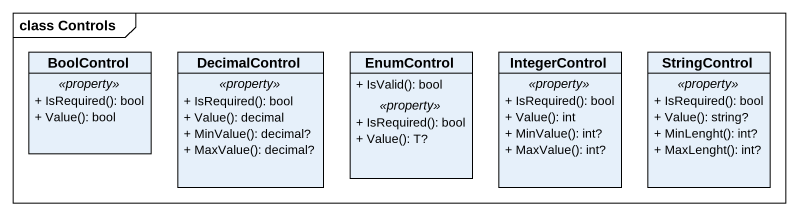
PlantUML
@startuml
mainframe class Controls
hide circle
hide empty members
skinparam classAttributeIconSize 0
class BoolControl {
  .. <<property>> ..
  + IsRequired(): bool
  + Value(): bool
}
class DecimalControl {
  .. <<property>> ..
  + IsRequired(): bool
  + Value(): decimal
  + MinValue(): decimal?
  + MaxValue(): decimal?
}
class EnumControl {
  + IsValid(): bool
  .. <<property>> ..
  + IsRequired(): bool
  + Value(): T?
}
class IntegerControl {
  .. <<property>> ..
  + IsRequired(): bool
  + Value(): int
  + MinValue(): int?
  + MaxValue(): int?
}
class StringControl {
  .. <<property>> ..
  + IsRequired(): bool
  + Value(): string?
  + MinLenght(): int?
  + MaxLenght(): int?
}
@enduml
